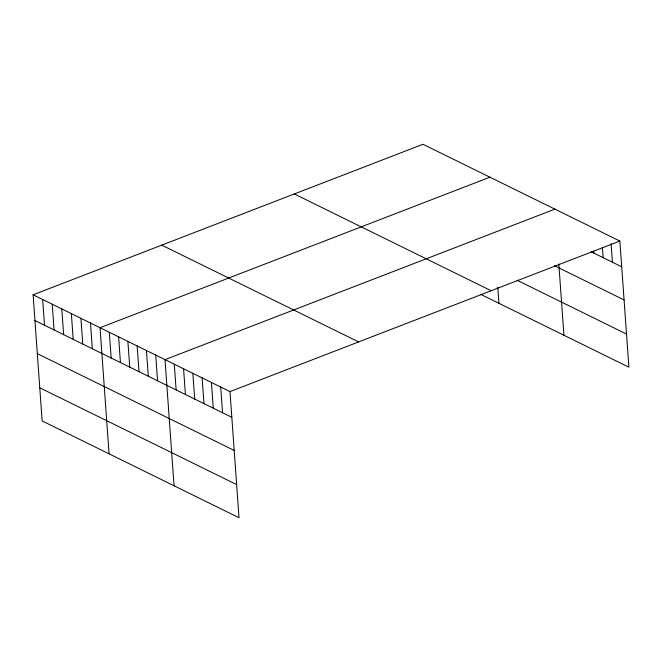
<?xml version="1.0" encoding="UTF-8"?>
<svg xmlns="http://www.w3.org/2000/svg" width="662" height="662" viewBox="0 0 662 662"><rect width="100%" height="100%" fill="white"/><g stroke="black" fill="none" stroke-linecap="round" stroke-linejoin="round"><path stroke-width="0.99" d="M33.1 294.805L229.979 391.59L239.023 517.717L42.145 420.933L33.1 294.805L422.977 144.283L619.855 241.067L628.9 367.195L480.703 294.342M489.921 177.193L100.036 327.715L109.081 453.842M554.888 209.126L165.012 359.648L174.048 485.776M229.979 391.59L619.855 241.067M591.075 251.734L621.701 266.794M554.466 265.71L624.076 299.927M517.005 280.225L626.525 334.062M294.317 193.958L491.196 290.742M161.76 245.139L358.638 341.915M34.945 320.532L231.824 417.317M37.32 353.665L234.199 450.45M39.77 387.8L236.648 484.584M611.092 243.707L612.424 262.235M602.403 247.381L603.14 257.667M593.715 251.047L593.855 253.107M558.819 263.973L563.933 335.253M497.807 287.25L498.958 303.32M220.703 387.022L222.54 412.749M211.418 382.462L213.263 408.189M202.133 377.903L203.979 403.63M192.857 373.335L194.702 399.062M183.573 368.775L185.418 394.502M174.288 364.216L176.133 389.943M155.727 355.089L157.573 380.815M146.451 350.529L148.288 376.248M137.166 345.961L139.012 371.688M127.882 341.402L129.727 367.129M118.606 336.834L120.443 362.561M109.321 332.274L111.166 358.001M90.479 323.015L92.324 348.742M80.913 318.314L82.758 344.033M71.347 313.606L73.192 339.333M61.789 308.906L63.635 334.633M52.224 304.206L54.069 329.933M42.666 299.505L44.503 325.232"/></g></svg>
